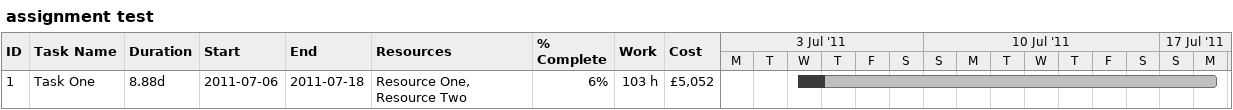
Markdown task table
assignment test

| ID | Task | Duration | Start | Finish | Resources | % complete | Work (h) | Cost (£) |
|---|---|---|---|---|---|---|---|---|
| 1 | Task One | 8.88d | 2011-07-06 | 2011-07-18 | Resource One, Resource Two | 6 | 103 | 5052 |
